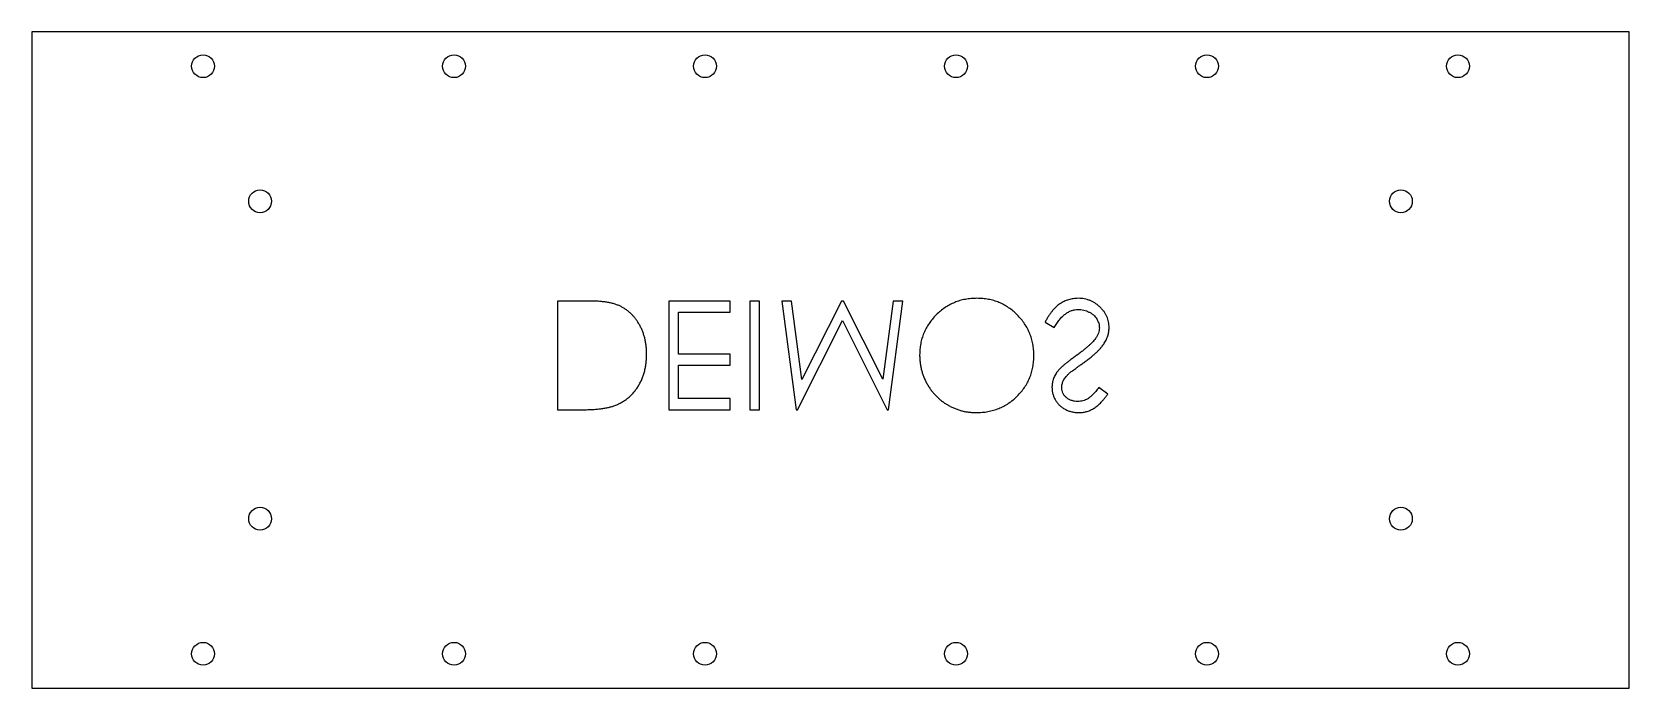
# Model space of a CAD drawing. Header units: millimetres. Extents: x 0 to 280, y -115 to 0.
import ezdxf

# ---------------------------------------------------------------- set-up
doc = ezdxf.new("R2010")
doc.units = ezdxf.units.MM

msp = doc.modelspace()

# ---------------------------------------------------------------- linework, layer by layer
at = {"color": 7, "linetype": 'Continuous', "lineweight": 25}
for p, q in [((280, 0), (0, 0)), ((0, 0), (0, -115)), ((280, -115), (280, 0)), ((98.03, -47.18), (92.13, -47.18)), ((92.13, -47.18), (92.13, -66.23)), ((122.42, -47.18), (111.67, -47.18)), ((111.67, -47.18), (111.67, -66.23)), ((122.42, -49.13), (122.42, -47.18)), ((127.54, -47.18), (125.83, -47.18)), ((125.83, -47.18), (125.83, -66.23)), ((127.54, -66.23), (127.54, -47.18)), ((133.17, -47.18), (131.45, -47.18)), ((131.45, -47.18), (133.97, -66.23)), ((134.99, -60.92), (133.17, -47.18)), ((141.9, -47.18), (134.99, -60.92)), ((142.29, -47.18), (141.9, -47.18)), ((149.16, -60.87), (142.29, -47.18)), ((150.99, -47.18), (149.16, -60.87)), ((150.16, -66.23), (152.7, -47.18)), ((152.7, -47.18), (150.99, -47.18)), ((113.38, -56.46), (113.38, -49.13)), ((113.38, -49.13), (122.42, -49.13)), ((134.21, -66.23), (142.08, -50.6)), ((142.08, -50.6), (149.92, -66.23)), ((177.61, -50.85), (179.22, -51.82)), ((122.42, -56.46), (113.38, -56.46)), ((113.38, -64.27), (113.38, -58.41)), ((113.38, -58.41), (122.42, -58.41)), ((122.42, -58.41), (122.42, -56.46)), ((122.42, -64.27), (113.38, -64.27)), ((122.42, -66.23), (122.42, -64.27)), ((188.6, -63.49), (187.06, -62.32)), ((92.13, -66.23), (95.98, -66.23)), ((111.67, -66.23), (122.42, -66.23)), ((125.83, -66.23), (127.54, -66.23)), ((133.97, -66.23), (134.21, -66.23)), ((149.92, -66.23), (150.16, -66.23)), ((0, -115), (280, -115))]:
    msp.add_line(p, q, dxfattribs=at)
for centre in [(30, -6), (74, -6), (118, -6), (162, -6), (206, -6), (250, -6), (40, -29.68), (240, -29.68), (40, -85.32), (240, -85.32), (30, -109), (74, -109), (118, -109), (162, -109), (206, -109), (250, -109)]:
    msp.add_circle(centre, 2, dxfattribs=at)
for points, knots in [([(107.76, -56.46), (107.76, -56.23), (107.75, -55.76), (107.69, -55.08), (107.6, -54.42), (107.47, -53.78), (107.3, -53.15), (107.09, -52.56), (106.85, -51.98), (106.56, -51.42), (106.25, -50.9), (105.92, -50.41), (105.56, -49.95), (105.18, -49.53), (104.78, -49.15), (104.35, -48.8), (103.9, -48.49), (103.43, -48.2), (102.92, -47.96), (102.36, -47.75), (101.76, -47.57), (101.1, -47.43), (100.41, -47.31), (99.66, -47.24), (98.86, -47.18), (98.32, -47.18), (98.03, -47.18)], [0, 0, 0, 0, 0.046081, 0.090807, 0.134295, 0.177024, 0.218823, 0.260244, 0.30108, 0.341614, 0.381583, 0.42012, 0.458075, 0.494738, 0.531195, 0.566934, 0.602713, 0.638327, 0.674853, 0.713467, 0.754442, 0.797815, 0.843989, 0.893072, 0.944963, 1, 1, 1, 1]), ([(165.67, -46.69), (165.33, -46.7), (164.65, -46.71), (163.65, -46.86), (162.69, -47.08), (161.77, -47.4), (160.9, -47.81), (160.06, -48.31), (159.27, -48.91), (158.53, -49.58), (157.85, -50.32), (157.26, -51.11), (156.76, -51.93), (156.35, -52.8), (156.02, -53.7), (155.8, -54.64), (155.66, -55.62), (155.64, -56.28), (155.63, -56.62)], [0, 0, 0, 0, 0.065819, 0.129747, 0.192072, 0.253459, 0.31457, 0.37628, 0.439026, 0.503267, 0.567493, 0.629705, 0.691, 0.751452, 0.812004, 0.87315, 0.935635, 1, 1, 1, 1]), ([(175.66, -56.71), (175.65, -56.37), (175.63, -55.69), (175.49, -54.7), (175.27, -53.75), (174.95, -52.84), (174.54, -51.96), (174.03, -51.13), (173.44, -50.34), (172.76, -49.59), (172.03, -48.91), (171.24, -48.32), (170.41, -47.81), (169.54, -47.4), (168.63, -47.08), (167.68, -46.86), (166.69, -46.71), (166.02, -46.7), (165.67, -46.69)], [0, 0, 0, 0, 0.065227, 0.128569, 0.19032, 0.251378, 0.312388, 0.373789, 0.436431, 0.500567, 0.564687, 0.627136, 0.688455, 0.749246, 0.810155, 0.871671, 0.934773, 1, 1, 1, 1]), ([(183.4, -46.69), (183.26, -46.69), (182.97, -46.7), (182.55, -46.75), (182.14, -46.82), (181.74, -46.93), (181.34, -47.06), (180.96, -47.22), (180.59, -47.42), (180.23, -47.64), (179.87, -47.91), (179.53, -48.21), (179.19, -48.55), (178.86, -48.93), (178.53, -49.35), (178.22, -49.82), (177.91, -50.32), (177.71, -50.67), (177.61, -50.85)], [0, 0, 0, 0, 0.0572083, 0.1136961, 0.1691779, 0.2241592, 0.2787199, 0.3337942, 0.3892415, 0.4458221, 0.5037043, 0.5642939, 0.6279754, 0.6950383, 0.7653727, 0.8396114, 0.9175378, 1, 1, 1, 1]), ([(188.85, -51.85), (188.84, -51.67), (188.84, -51.34), (188.75, -50.84), (188.63, -50.36), (188.45, -49.89), (188.24, -49.44), (187.96, -49.02), (187.63, -48.61), (187.26, -48.22), (186.86, -47.86), (186.43, -47.55), (185.98, -47.28), (185.51, -47.07), (185.01, -46.9), (184.49, -46.78), (183.96, -46.7), (183.59, -46.69), (183.4, -46.69)], [0, 0, 0, 0, 0.061484, 0.121775, 0.18092, 0.240256, 0.300114, 0.361146, 0.423501, 0.488669, 0.553954, 0.617581, 0.680238, 0.742187, 0.804663, 0.868259, 0.93302, 1, 1, 1, 1]), ([(179.22, -51.82), (179.37, -51.57), (179.66, -51.09), (180.14, -50.44), (180.63, -49.89), (181.15, -49.44), (181.69, -49.08), (182.24, -48.83), (182.82, -48.67), (183.21, -48.65), (183.4, -48.64)], [0, 0, 0, 0, 0.159004, 0.304646, 0.438547, 0.562322, 0.677433, 0.786897, 0.893611, 1, 1, 1, 1]), ([(183.4, -48.64), (183.57, -48.65), (183.9, -48.66), (184.39, -48.75), (184.86, -48.88), (185.31, -49.08), (185.73, -49.31), (186.1, -49.6), (186.42, -49.92), (186.68, -50.27), (186.88, -50.66), (187.03, -51.05), (187.12, -51.46), (187.13, -51.73), (187.14, -51.87)], [0, 0, 0, 0, 0.091264, 0.18093, 0.270088, 0.360156, 0.448343, 0.532666, 0.613834, 0.693982, 0.772716, 0.849335, 0.923967, 1, 1, 1, 1]), ([(184.36, -57.99), (184.57, -57.84), (184.97, -57.55), (185.54, -57.11), (186.05, -56.69), (186.52, -56.27), (186.94, -55.87), (187.3, -55.48), (187.62, -55.1), (187.97, -54.62), (188.32, -54.03), (188.62, -53.3), (188.81, -52.58), (188.83, -52.09), (188.85, -51.85)], [0, 0, 0, 0, 0.096972, 0.187773, 0.272396, 0.351321, 0.424335, 0.491909, 0.554233, 0.611268, 0.716348, 0.81454, 0.908495, 1, 1, 1, 1]), ([(187.14, -51.87), (187.13, -52.03), (187.11, -52.35), (186.97, -52.83), (186.76, -53.3), (186.56, -53.59), (186.45, -53.74)], [0, 0, 0, 0, 0.234723, 0.477158, 0.728556, 1, 1, 1, 1]), ([(186.45, -53.74), (186.37, -53.85), (186.19, -54.08), (185.88, -54.42), (185.52, -54.77), (185.12, -55.15), (184.66, -55.53), (184.16, -55.94), (183.61, -56.36), (183.22, -56.64), (183.02, -56.78)], [0, 0, 0, 0, 0.090279, 0.18953, 0.299198, 0.418926, 0.548376, 0.688136, 0.839084, 1, 1, 1, 1]), ([(102.02, -65.54), (102.24, -65.46), (102.68, -65.29), (103.3, -64.98), (103.88, -64.62), (104.43, -64.23), (104.94, -63.78), (105.42, -63.29), (105.85, -62.75), (106.25, -62.18), (106.61, -61.57), (106.92, -60.92), (107.18, -60.25), (107.39, -59.55), (107.56, -58.82), (107.67, -58.06), (107.75, -57.27), (107.76, -56.73), (107.76, -56.46)], [0, 0, 0, 0, 0.061545, 0.121694, 0.181155, 0.239875, 0.298702, 0.357647, 0.417605, 0.478494, 0.540407, 0.602345, 0.665004, 0.728559, 0.793651, 0.860534, 0.929236, 1, 1, 1, 1]), ([(155.63, -56.62), (155.63, -56.85), (155.64, -57.3), (155.71, -57.96), (155.81, -58.62), (155.95, -59.27), (156.14, -59.9), (156.37, -60.52), (156.64, -61.13), (156.95, -61.72), (157.29, -62.29), (157.67, -62.83), (158.08, -63.34), (158.52, -63.81), (158.98, -64.25), (159.48, -64.67), (160.01, -65.05), (160.57, -65.39), (161.14, -65.71), (161.73, -65.97), (162.34, -66.2), (162.95, -66.39), (163.58, -66.54), (164.21, -66.64), (164.86, -66.71), (165.3, -66.71), (165.52, -66.72)], [0, 0, 0, 0, 0.043209, 0.085873, 0.12812, 0.170152, 0.211918, 0.253753, 0.296006, 0.338443, 0.381015, 0.42282, 0.464089, 0.505126, 0.545975, 0.586985, 0.628339, 0.670084, 0.711992, 0.753039, 0.794049, 0.834886, 0.875498, 0.916547, 0.958004, 1, 1, 1, 1]), ([(165.52, -66.72), (165.87, -66.71), (166.57, -66.69), (167.59, -66.56), (168.56, -66.32), (169.49, -66.01), (170.38, -65.6), (171.22, -65.1), (172.01, -64.51), (172.76, -63.83), (173.43, -63.1), (174.03, -62.31), (174.53, -61.48), (174.94, -60.61), (175.27, -59.69), (175.49, -58.73), (175.63, -57.74), (175.65, -57.06), (175.66, -56.71)], [0, 0, 0, 0, 0.06657, 0.130749, 0.193413, 0.254989, 0.316114, 0.377262, 0.439401, 0.502971, 0.566525, 0.628231, 0.689091, 0.749345, 0.81017, 0.87161, 0.934869, 1, 1, 1, 1]), ([(183.02, -56.78), (182.82, -56.92), (182.44, -57.2), (181.9, -57.6), (181.42, -57.97), (181, -58.31), (180.64, -58.62), (180.33, -58.89), (180.09, -59.14), (179.96, -59.3), (179.9, -59.37)], [0, 0, 0, 0, 0.181535, 0.347082, 0.495568, 0.628357, 0.74552, 0.845831, 0.930782, 1, 1, 1, 1]), ([(181.8, -59.89), (181.84, -59.85), (181.94, -59.76), (182.12, -59.62), (182.36, -59.44), (182.65, -59.22), (183, -58.96), (183.4, -58.68), (183.86, -58.35), (184.19, -58.11), (184.36, -57.99)], [0, 0, 0, 0, 0.052594, 0.124952, 0.218094, 0.333502, 0.468789, 0.624938, 0.801683, 1, 1, 1, 1]), ([(179.9, -59.37), (179.81, -59.48), (179.65, -59.7), (179.43, -60.05), (179.24, -60.4), (179.1, -60.76), (178.97, -61.13), (178.89, -61.5), (178.84, -61.89), (178.84, -62.14), (178.83, -62.27)], [0, 0, 0, 0, 0.133507, 0.262559, 0.388264, 0.512667, 0.633722, 0.755394, 0.877553, 1, 1, 1, 1]), ([(180.54, -62.35), (180.54, -62.25), (180.55, -62.04), (180.61, -61.74), (180.69, -61.44), (180.81, -61.14), (180.97, -60.84), (181.2, -60.53), (181.47, -60.21), (181.69, -60), (181.8, -59.89)], [0, 0, 0, 0, 0.107285, 0.214746, 0.322939, 0.434116, 0.553412, 0.686073, 0.834256, 1, 1, 1, 1]), ([(178.83, -62.27), (178.84, -62.47), (178.85, -62.87), (178.97, -63.45), (179.16, -64.01), (179.42, -64.53), (179.76, -65.01), (180.15, -65.45), (180.62, -65.82), (181.13, -66.14), (181.69, -66.4), (182.28, -66.59), (182.9, -66.69), (183.31, -66.71), (183.53, -66.72)], [0, 0, 0, 0, 0.083785, 0.16578, 0.24628, 0.327461, 0.408797, 0.489715, 0.571376, 0.655523, 0.741019, 0.826547, 0.911989, 1, 1, 1, 1]), ([(183.34, -64.76), (183.14, -64.76), (182.76, -64.74), (182.22, -64.6), (181.74, -64.39), (181.32, -64.08), (180.97, -63.72), (180.72, -63.3), (180.57, -62.84), (180.55, -62.51), (180.54, -62.35)], [0, 0, 0, 0, 0.143073, 0.275903, 0.402371, 0.528414, 0.650356, 0.765895, 0.880774, 1, 1, 1, 1]), ([(187.06, -62.32), (186.96, -62.44), (186.78, -62.67), (186.51, -63), (186.25, -63.29), (186, -63.55), (185.76, -63.78), (185.53, -63.98), (185.32, -64.15), (185.04, -64.33), (184.69, -64.5), (184.26, -64.65), (183.8, -64.74), (183.49, -64.76), (183.34, -64.76)], [0, 0, 0, 0, 0.0984694, 0.1896291, 0.2741841, 0.3521832, 0.4231989, 0.4885509, 0.5484733, 0.6014402, 0.7011981, 0.7995918, 0.8985451, 1, 1, 1, 1]), ([(183.53, -66.72), (183.75, -66.71), (184.2, -66.69), (184.85, -66.56), (185.49, -66.34), (185.99, -66.09), (186.39, -65.84), (186.7, -65.61), (187, -65.34), (187.32, -65.04), (187.63, -64.71), (187.95, -64.34), (188.28, -63.93), (188.49, -63.64), (188.6, -63.49)], [0, 0, 0, 0, 0.107233, 0.213252, 0.31883, 0.426794, 0.483646, 0.543604, 0.608308, 0.677127, 0.750686, 0.828713, 0.91219, 1, 1, 1, 1]), ([(95.98, -66.23), (96.31, -66.23), (96.96, -66.22), (97.89, -66.19), (98.76, -66.14), (99.55, -66.06), (100.27, -65.97), (100.92, -65.85), (101.5, -65.71), (101.85, -65.6), (102.02, -65.54)], [0, 0, 0, 0, 0.164289, 0.317406, 0.458844, 0.589367, 0.707831, 0.81577, 0.91288, 1, 1, 1, 1])]:
    msp.add_open_spline(points, degree=3, knots=knots, dxfattribs=at)

doc.saveas('drawing.dxf')
